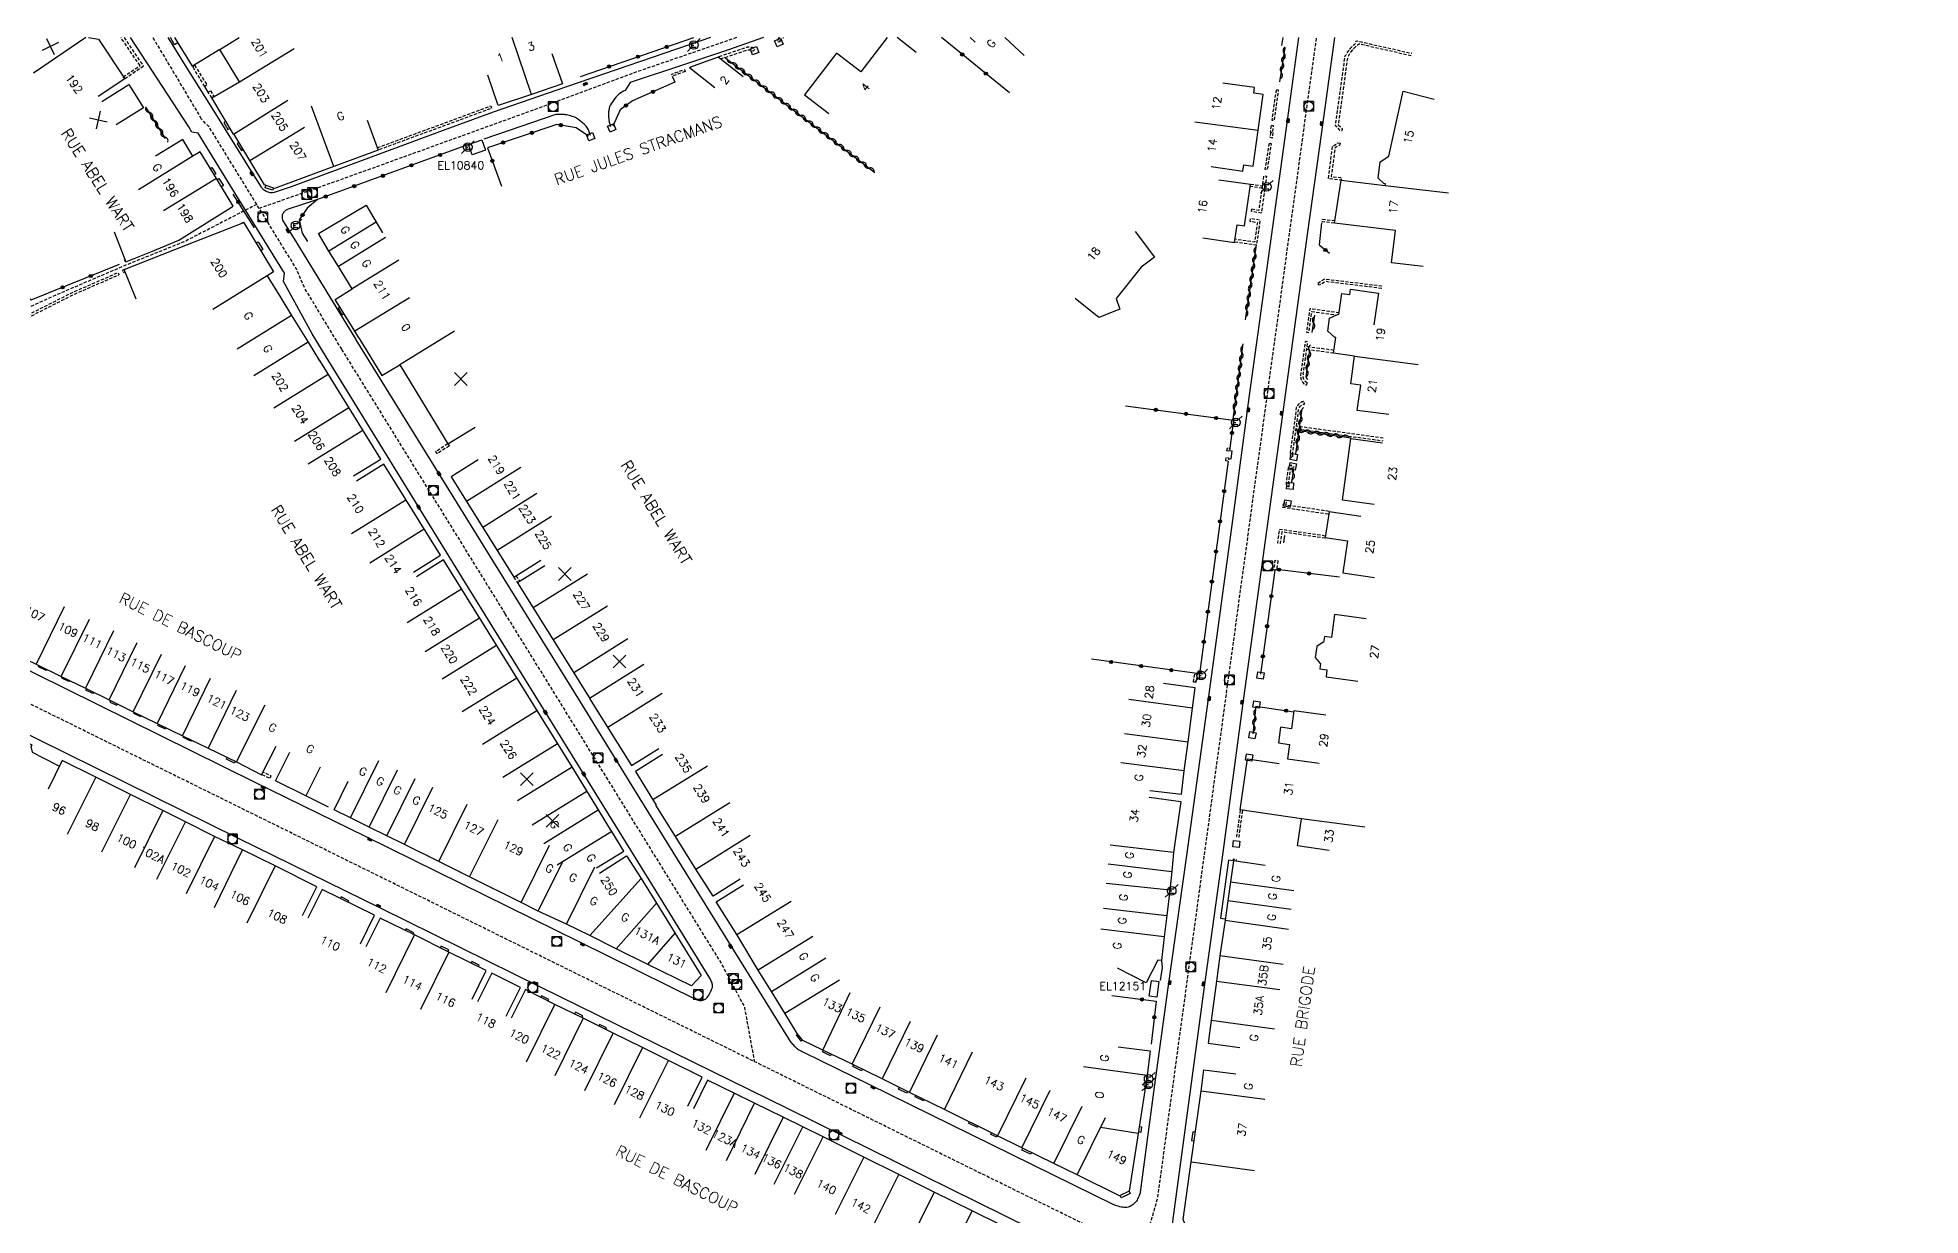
# Model space of a CAD drawing. Header units: millimetres. Extents: x 139999 to 141000, y 129000 to 130000.
# Drawn here: x 140429.5 to 140723.6, y 129816 to 130000 of the extents above; entities that cross this region are included whole.
import ezdxf
from ezdxf.enums import TextEntityAlignment as Align

# ---------------------------------------------------------------- set-up
doc = ezdxf.new("R2010")
doc.units = ezdxf.units.MM
doc.linetypes.add('DASHED', pattern=[0.75, 0.5, -0.25])
doc.layers.get('0').update_dxf_attribs({"linetype": 'CONTINUOUS'})
for name, color, linetype in [('W0001', 6, 'DASHED'), ('W0008', 7, 'CONTINUOUS'), ('W0100', 7, 'CONTINUOUS'), ('W0105', 7, 'CONTINUOUS'), ('W0112', 1, 'DASHED'), ('W0310', 3, 'CONTINUOUS'), ('W0322', 7, 'CONTINUOUS'), ('W0400', 7, 'CONTINUOUS'), ('W0420', 7, 'CONTINUOUS'), ('W0471', 7, 'CONTINUOUS'), ('w0984', 7, 'CONTINUOUS'), ('W0989', 7, 'CONTINUOUS'), ('W0991', 7, 'CONTINUOUS'), ('W1102', 7, 'CONTINUOUS')]:
    doc.layers.add(name, color=color, linetype=linetype)
doc.styles.get("Standard").update_dxf_attribs({"font": 'romans.shx', "width": 0.85})

# ---------------------------------------------------------------- blocks, each defined once
blk = doc.blocks.new('T420')
for p, q in [((0.75, 0.75), (-0.75, 0.75)), ((-0.75, 0.75), (-0.75, -0.75)), ((0.75, 0.75), (0.75, -0.75)), ((0.75, -0.75), (-0.75, -0.75))]:
    blk.add_line(p, q)
blk.add_ellipse((0, 0), major_axis=(-0.53, 0.53), ratio=1, start_param=3.926991, end_param=10.210176)
blk = doc.blocks.new('T400')
at = {"color": 0, "linetype": 'ByBlock', "lineweight": -2}
for p, q in [((-0.15, -0.25), (-0.15, 0.3)), ((-0.15, 0.3), (0.15, 0.3)), ((-0.15, 0.15), (0.15, 0.15)), ((-0.15, 0), (0.15, 0)), ((0.15, 0.3), (0.15, -0.25)), ((-0.15, -0.15), (0.15, -0.15)), ((-0.15, -0.25), (-0.15, -0.3)), ((-0.15, -0.3), (0.15, -0.3)), ((0.15, -0.3), (0.15, -0.25))]:
    blk.add_line(p, q, dxfattribs=at)
blk = doc.blocks.new('t991o')
at = {"color": 0, "linetype": 'Continuous'}
for p, q in [((-1, 1), (1, -1)), ((-1, -1), (1, 1))]:
    blk.add_line(p, q, dxfattribs=at)
blk = doc.blocks.new('t322o')
at = {"color": 0, "linetype": 'Continuous'}
for radius in [0.25, 0.15]:
    blk.add_circle((0, 0), radius, dxfattribs=at)
blk = doc.blocks.new('T471')
for p, q in [((-0.333334, 0.333334), (-0.333334, -0.333334)), ((-0.333334, 0.333334), (0.333334, 0.333334)), ((-0.333334, 0), (0, 0)), ((0.500001, 0.500001), (1.000002, 1.000002)), ((-0.500001, -0.500001), (-1.000002, -1.000002)), ((-0.333334, -0.333334), (0.333334, -0.333334))]:
    blk.add_line(p, q)
blk.add_ellipse((0, 0), major_axis=(0.471405, 0.471405), ratio=1, start_param=5.4977871438, end_param=11.780972451)
blk = doc.blocks.new('t112o')
at = {"color": 0, "linetype": 'Continuous'}
for p, q in [((-0.5, 0.5), (0.5, 0.5)), ((-0.5, -0.5), (-0.5, 0.5)), ((0.5, 0.5), (0.5, -0.5)), ((0.5, -0.5), (-0.5, -0.5))]:
    blk.add_line(p, q, dxfattribs=at)
blk = doc.blocks.new('t310o')
at = {"color": 0, "linetype": 'Continuous'}
for centre, start, end in [((-0.5, 0.38), 216.8699, 323.1304), ((0.5, -0.37), 36.8699, 143.1303)]:
    blk.add_arc(centre, 0.625, start, end, dxfattribs=at)

msp = doc.modelspace()

# ---------------------------------------------------------------- linework, layer by layer
at = {"layer": 'W0001', "flags": 128}
for points in [[(141000, 129613.99), (140944.96, 129641.39), (140902.01, 129662.59), (140814.54, 129705.58), (140700.97, 129761.57), (140576.83, 129822.55), (140445.18, 129887.56), (140305.31, 129956.66), (140217.42, 130000)], [(140538.66, 130000), (140523.39, 129994.76), (140506.93, 129988.68), (140477.05, 129977.88), (140464.11, 129973.32)], [(140602.04, 129810.17), (140604.45, 129818.68), (140610.2, 129860.95), (140619.48, 129928.91), (140629.26, 130000)], [(140476.99, 129951.32), (140471.26, 129960.76), (140469.83, 129964.01), (140456.27, 129986.06), (140455.08, 129987.28)], [(140463.72, 129973.95), (140452.44, 129968.13), (140443.37, 129964.5), (140432.46, 129959.82), (140427.15, 129957.44), (140421.74, 129952.76), (140416.58, 129947.95), (140415.72, 129946.24), (140413.39, 129936.84), (140409.18, 129920.52), (140405.6, 129907.11)], [(140521.01, 129880.05), (140536.31, 129855.28), (140539.88, 129848.57), (140541.44, 129840.03)]]:
    msp.add_lwpolyline(points, dxfattribs=at)
at = {"layer": 'W0001'}
for points in [[(140447.49, 130000), (140455.08, 129987.28)], [(140476.96, 129951.3), (140496.7, 129919.37), (140502.49, 129910), (140521.01, 129880.05)]]:
    msp.add_lwpolyline(points, dxfattribs=at)
at = {"layer": 'W0008'}
for points in [[(140453.09, 129986.07), (140443.97, 130000)], [(140457.06, 129988.5), (140452.6, 129995.66), (140449.89, 130000)], [(140518.62, 129878.79), (140509.9, 129892.84), (140496.12, 129915.12), (140474.54, 129950.12)], [(140479.18, 129952.81), (140500.72, 129918.04), (140514.11, 129896.38), (140523.57, 129881.06)]]:
    msp.add_lwpolyline(points, dxfattribs=at)
at = {"layer": 'W0008', "flags": 128}
for points in [[(140534.61, 130000), (140533.09, 129999.48), (140512.11, 129992.3), (140500.67, 129988.37), (140492.24, 129985.27), (140469.09, 129976.68), (140466.42, 129975.78, -0.108488), (140465.95, 129975.73, -0.078861), (140465.33, 129975.89, -0.06521), (140464.77, 129976.24, -0.08419), (140464.44, 129976.62), (140462.86, 129979.18), (140457.06, 129988.5)], [(140542.86, 130000), (140537.24, 129998.05), (140530.37, 129995.74), (140522.02, 129992.98), (140521.26, 129991.75, 0.050386), (140520.29, 129991.16, 0.067708), (140519.69, 129990.56, 0.028437), (140518.98, 129989.51, 0.069581), (140518.78, 129989.03, 0.052186), (140518.68, 129988.41, 0.029431), (140518.69, 129987.31, 0.04469), (140518.77, 129986.82, 0.030659), (140518.99, 129986.12)], [(140626.42, 130000), (140624.87, 129988.58), (140622.18, 129968.92), (140618.71, 129943.7), (140616.23, 129925.37), (140612.54, 129898.2), (140608.96, 129872.24), (140606.05, 129851.52), (140603.92, 129836.01), (140601.72, 129819.61, -0.060792), (140601.65, 129819.32, -0.02135), (140601.31, 129818.56, -0.071631), (140600.87, 129817.93, -0.076089), (140600.31, 129817.48, -0.087443), (140599.65, 129817.24, -0.090053), (140598.97, 129817.25, -0.026536), (140598.06, 129817.47, -0.040594), (140597.49, 129817.7), (140559.48, 129836.39), (140549.27, 129841.37, -0.010419), (140548.78, 129841.63, -0.011544), (140548.34, 129841.87, -0.049651), (140548.01, 129842.12, -0.033085), (140547.59, 129842.56, -0.01326), (140547.16, 129843.1, -0.022688), (140546.93, 129843.44), (140537.32, 129858.96), (140523.6, 129881.05)], [(140632.06, 130000), (140629.98, 129984.89), (140627.86, 129969.6), (140623.67, 129939.25), (140617.72, 129895.65), (140614.6, 129872.71), (140611.84, 129852.83), (140606.75, 129815.03, 0.063345), (140606.75, 129814.68, 0.03284), (140606.88, 129814.02, 0.053757), (140607.07, 129813.5, 0.059982), (140607.34, 129813.09, 0.042734), (140607.79, 129812.65, 0.059677), (140608.17, 129812.4), (140613.57, 129809.75), (140645.91, 129793.79), (140684.96, 129774.57), (140692.92, 129770.66), (140728.71, 129753.08)], [(140515.86, 129984.73, 0.05545), (140515.38, 129985.84, 0.080169), (140514.86, 129986.49, 0.025133), (140513.83, 129987.32, 0.065616), (140513.38, 129987.56, 0.025141), (140512.97, 129987.7, 0.0121), (140512.1, 129987.92, 0.042648), (140511.42, 129988.01), (140510.45, 129988), (140499.17, 129984.15)], [(140473.22, 129974.72), (140470.84, 129973.92), (140468.63, 129973.21, 0.095697), (140468.2, 129972.97, 0.083941), (140467.83, 129972.55, 0.148884), (140467.67, 129971.92, 0.128908), (140467.89, 129971.2), (140469.55, 129968.55), (140479.19, 129952.82)], [(140424.07, 129903.14), (140463.41, 129883.68), (140480.66, 129875.24), (140514.13, 129858.74), (140532.37, 129849.73, 0.112527), (140533.05, 129849.57, 0.121446), (140533.68, 129849.72, 0.104826), (140534.06, 129850.02, 0.054793), (140534.56, 129850.8, 0.036407), (140534.89, 129851.61, 0.11148), (140534.92, 129851.9, 0.059649), (140534.79, 129852.43, 0.046025), (140534.48, 129853.06), (140527.22, 129864.87), (140518.62, 129878.77)], [(140416.31, 129896.91), (140460.82, 129874.95), (140483.1, 129863.98), (140508, 129851.71), (140546.66, 129832.68), (140555.3, 129828.42), (140584.61, 129813.95), (140600.92, 129805.98, -0.053247), (140601.23, 129805.79, -0.033549), (140601.65, 129805.4, -0.063085), (140601.98, 129804.97, -0.043145), (140602.3, 129804.26, -0.02726), (140602.54, 129803.46, -0.067894), (140602.58, 129803.12), (140601.27, 129766)]]:
    msp.add_lwpolyline(points, format="xyb", dxfattribs=at)
for points in [[(140474.55, 129950.12), (140472.35, 129953.71), (140467.88, 129961.88), (140468.03, 129963.22), (140460.02, 129976.17), (140454.57, 129985.1), (140453.55, 129985.24), (140453.09, 129986.07)], [(140458.91, 129986.92), (140458.59, 129986.73), (140459.21, 129985.67), (140459.55, 129985.87)], [(140460.94, 129983.6), (140460.63, 129983.41), (140461.35, 129982.39), (140461.59, 129982.53)], [(140456.46, 129979.55), (140456.71, 129979.71), (140457.34, 129978.74), (140457.06, 129978.57)], [(140457.51, 129977.83), (140457.8, 129978.01), (140458.5, 129976.91), (140458.19, 129976.71)], [(140466.34, 129976.49), (140466.22, 129976.15), (140465.01, 129976.55), (140465.14, 129976.92)], [(140463.6, 129967.92), (140463.91, 129968.1), (140464.66, 129966.89), (140464.35, 129966.7)], [(140476.74, 129957.87), (140476.44, 129957.69), (140477.03, 129956.71), (140477.33, 129956.9)], [(140615.51, 129934.24), (140615.93, 129934.19), (140616.08, 129935.38), (140615.67, 129935.45)], [(140430.91, 129901.29), (140430.82, 129901.1), (140429.6, 129901.69), (140429.7, 129901.88)], [(140434.44, 129899.56), (140434.36, 129899.38), (140433.29, 129899.9), (140433.38, 129900.08)], [(140438.22, 129897.71), (140438.12, 129897.51), (140437.04, 129898.04), (140437.14, 129898.24)], [(140440.88, 129896.42), (140440.77, 129896.2), (140441.85, 129895.69), (140441.95, 129895.89)], [(140445.69, 129894.07), (140445.6, 129893.9), (140444.53, 129894.4), (140444.62, 129894.59)], [(140449.54, 129892.18), (140449.44, 129891.97), (140448.25, 129892.54), (140448.35, 129892.75)], [(140453.5, 129890.26), (140453.41, 129890.07), (140452.26, 129890.65), (140452.34, 129890.82)], [(140460.36, 129886.92), (140460.23, 129886.66), (140458.97, 129887.28), (140459.1, 129887.54)], [(140616.27, 129871.36), (140615.52, 129871.48), (140614.26, 129862.45), (140615, 129862.34)], [(140478.02, 129864.91), (140478.12, 129865.11), (140476.92, 129865.74), (140476.81, 129865.51)], [(140488.15, 129859.9), (140488.27, 129860.14), (140487.04, 129860.78), (140486.91, 129860.51)], [(140493.58, 129857.21), (140493.72, 129857.49), (140492.53, 129858.07), (140492.39, 129857.8)], [(140498.35, 129854.85), (140498.46, 129855.08), (140497.33, 129855.64), (140497.22, 129855.41)], [(140509.21, 129849.5), (140509.32, 129849.73), (140508.19, 129850.28), (140508.08, 129850.06)], [(140514.52, 129846.87), (140514.66, 129847.15), (140513.52, 129847.72), (140513.37, 129847.43)], [(140518.23, 129845.04), (140518.35, 129845.28), (140517.25, 129845.83), (140517.13, 129845.59)], [(140548.95, 129843.35), (140548.78, 129843.23), (140548.02, 129844.19), (140548.17, 129844.32)], [(140553.46, 129841.17), (140553.34, 129840.92), (140552.07, 129841.52), (140552.19, 129841.77)], [(140558.31, 129838.82), (140558.18, 129838.56), (140556.85, 129839.24), (140556.97, 129839.48)], [(140565.39, 129835.35), (140565.26, 129835.08), (140563.97, 129835.72), (140564.1, 129835.99)], [(140567.95, 129834.1), (140567.85, 129833.9), (140566.54, 129834.52), (140566.65, 129834.74)], [(140576.4, 129829.94), (140576.28, 129829.7), (140574.9, 129830.39), (140575.01, 129830.63)], [(140601.56, 129829.9), (140601.94, 129829.84), (140601.8, 129828.96), (140601.43, 129829.02)], [(140579.42, 129828.44), (140579.3, 129828.19), (140578.38, 129828.65), (140578.5, 129828.9)], [(140584.76, 129825.81), (140584.62, 129825.53), (140583.23, 129826.2), (140583.37, 129826.5)], [(140610.33, 129829.01), (140609.95, 129829.06), (140609.75, 129827.71), (140610.13, 129827.66)], [(140600, 129819.8), (140600.14, 129819.41), (140598.74, 129818.75), (140598.58, 129819.07)]]:
    msp.add_lwpolyline(points, dxfattribs=at)
at = {"layer": 'W0100'}
msp.add_line((140457.94, 129998.14), (140453.66, 129995.52), dxfattribs=at)
for points in [[(140437.44, 130000), (140438.99, 129999.74), (140443.09, 129993.55), (140438.92, 129990.79)], [(140453.66, 129995.52), (140450.91, 130000)], [(140460.09, 129984.93), (140456.69, 129990.58), (140461.03, 129993.1), (140457.94, 129998.14)], [(140439.51, 129990.02), (140443.74, 129992.68), (140446.02, 129989.05), (140441.78, 129986.39)], [(140479.67, 129953.1), (140483.27, 129947.22), (140486.05, 129948.9), (140493.57, 129936.53), (140497.85, 129939.12)], [(140478.83, 129931.53), (140483.08, 129934.16), (140473.55, 129949.54)], [(140488.19, 129916.48), (140492.43, 129919.13), (140483.55, 129933.38), (140479.3, 129930.73)], [(140498.31, 129934.04), (140494.07, 129931.4), (140503.87, 129915.7), (140508.11, 129918.34)], [(140518.95, 129876.29), (140512.96, 129886.06), (140492.91, 129918.41), (140488.66, 129915.77)], [(140508.69, 129917.46), (140504.45, 129914.82), (140515.73, 129896.76), (140515.7, 129896.74), (140522.27, 129886.26), (140526.51, 129888.92)], [(140527.12, 129887.98), (140522.87, 129885.36), (140526.11, 129880.09)]]:
    msp.add_lwpolyline(points, dxfattribs=at)
at = {"layer": 'W0100', "flags": 128}
for points in [[(140562.2, 130000), (140560.3, 129997.56), (140558.09, 129994.68), (140554.3, 129997.59), (140549.28, 129991.05), (140553.07, 129988.14)], [(140566.74, 129997.69), (140563.77, 130000)], [(140575.16, 130000), (140575.94, 129999.29)], [(140509.83, 129997.52), (140511.45, 129992.78), (140506.63, 129991.14), (140501.43, 129989.39), (140499.83, 129994.13)], [(140539.71, 129993.86), (140535.79, 129996.96), (140535.79, 129996.96), (140531.33, 129995.34), (140535.25, 129992.23)], [(140612.82, 129979.87), (140617.77, 129979.15), (140617.91, 129980.13), (140619.34, 129979.92), (140619.34, 129979.92), (140620.15, 129985.54), (140620.92, 129991.13), (140620.92, 129991.13), (140619.45, 129991.33), (140619.57, 129992.22), (140614.62, 129992.9)], [(140645.93, 129964.22), (140640.97, 129964.82), (140641.57, 129969.89), (140632.05, 129971.02), (140632.05, 129971.02), (140633.11, 129977.74), (140639.96, 129976.92), (140640.01, 129977.17), (140639.79, 129977.22), (140638.91, 129978.05), (140639.19, 129980.58), (140640.53, 129981.5), (140642.81, 129991.63), (140642.81, 129991.63), (140647.66, 129990.4)], [(140480.96, 129987.13), (140482.68, 129982.44), (140475.76, 129979.89), (140466.5, 129976.43), (140464.95, 129976.99), (140462.65, 129980.8), (140460.11, 129984.96)], [(140441.44, 129969.64), (140443.29, 129964.99), (140447.43, 129966.64), (140451.54, 129968.35), (140460.05, 129973.65), (140457.41, 129977.99), (140454.85, 129982.18), (140454.85, 129982.18), (140453.74, 129981.5), (140452.15, 129984.1), (140447.88, 129981.49)], [(140611.51, 129968.71), (140616.46, 129968), (140616.85, 129970.75), (140618.02, 129970.58), (140618.02, 129970.58), (140618.93, 129977.03), (140613.98, 129977.73)], [(140479.66, 129953.09), (140479.03, 129954.12), (140475.98, 129959.11), (140478.63, 129960.76), (140476.46, 129964.23), (140474.99, 129966.64), (140473.35, 129969.42), (140480.83, 129973.84), (140483.37, 129969.53)], [(140444.86, 129959.12), (140443.02, 129963.77), (140452.91, 129967.69), (140461.42, 129971.01), (140461.41, 129971.04), (140461.62, 129971.16), (140466.35, 129963.4), (140465.34, 129962.77), (140467.47, 129959.33), (140469.16, 129956.61), (140471.75, 129952.42), (140473.53, 129949.53)], [(140600.94, 129969.69), (140603.93, 129965.68), (140601.85, 129964.14), (140597.94, 129959.22), (140598.56, 129957.56), (140595.27, 129956.27), (140591.55, 129959.23)], [(140640.58, 129941.1), (140635.63, 129941.76), (140636.16, 129945.7), (140634.62, 129945.91), (140635.21, 129950.26), (140631.93, 129950.7), (140632.26, 129953.14), (140632.26, 129953.14), (140632.13, 129953.15), (140631, 129954.15), (140631.29, 129956.15), (140631.29, 129956.15), (140632.66, 129956.78), (140632.76, 129956.76), (140632.76, 129956.76), (140633.22, 129960.04), (140633.22, 129960.04), (140634.44, 129959.89), (140634.55, 129960.72), (140638.93, 129960.09), (140638.23, 129955.14)], [(140638.27, 129927.08), (140633.32, 129927.75), (140634.63, 129937.36), (140639.59, 129936.68)], [(140636.16, 129925.17), (140631.22, 129925.9), (140630.63, 129921.9), (140630.63, 129921.9), (140634.1, 129921.39), (140633.37, 129916.39), (140638.32, 129915.67)], [(140407.73, 129912.6), (140411.95, 129910.56), (140415.83, 129908.66), (140419.72, 129906.77), (140423.66, 129904.82), (140429.26, 129902.09), (140433.18, 129900.18), (140436.95, 129898.34), (140440.67, 129896.52), (140444.41, 129894.69), (140448.16, 129892.85), (140452.13, 129890.92), (140456.13, 129889), (140460.55, 129886.83), (140464.48, 129884.84), (140466.74, 129889.3)], [(140637.03, 129909.21), (140632.07, 129909.88), (140631.58, 129906.27), (140630.48, 129906.42), (140630.34, 129905.52), (140630.28, 129905.54), (140629.3, 129904.86), (140629.06, 129903.14), (140629.06, 129903.14), (140629.81, 129902.22), (140629.88, 129902.22), (140629.77, 129901.4), (140629.77, 129901.4), (140630.89, 129901.24), (140630.74, 129900.12), (140635.69, 129899.44)], [(140603.21, 129882.36), (140608.18, 129881.79), (140608.59, 129885.46), (140609.19, 129889.97), (140609.88, 129895.25), (140610.3, 129898.4), (140605.35, 129899.07)], [(140630.69, 129894.15), (140625.74, 129894.81), (140625.37, 129892.03), (140623.65, 129892.26), (140623.65, 129892.26), (140623.33, 129889.8), (140623.33, 129889.8), (140625.04, 129889.57), (140624.74, 129887.31), (140629.69, 129886.65)], [(140419.92, 129887.13), (140422.15, 129891.6), (140423.8, 129890.78), (140423.8, 129890.78), (140424.57, 129891.2), (140424.69, 129891.44), (140426.64, 129890.48), (140428.58, 129889.51), (140428.44, 129889.24), (140428.62, 129888.38), (140430.24, 129887.55), (140432.9, 129886.18), (140433.35, 129887.09)], [(140473.61, 129886.01), (140471.38, 129881.53), (140466.63, 129883.89), (140468.86, 129888.37)], [(140470.87, 129862.86), (140473.11, 129867.33), (140466.58, 129870.59), (140461.5, 129873.09), (140457.11, 129875.19), (140452.59, 129877.47), (140449.05, 129879.24), (140443.98, 129881.74), (140438.6, 129884.45), (140433.34, 129887.07), (140431.11, 129882.59)], [(140631.23, 129873), (140626.29, 129873.71), (140626.9, 129877.96), (140617.33, 129879.33), (140617.33, 129879.33), (140618.48, 129887.3), (140623.43, 129886.59)], [(140517.27, 129869.47), (140521.47, 129872.19), (140523.76, 129868.65), (140526.16, 129864.75), (140533.16, 129853.49), (140531.63, 129851.84), (140524.78, 129855.21), (140519.88, 129857.63), (140515.72, 129859.73), (140512.11, 129861.47), (140507.67, 129863.51), (140505, 129864.85), (140496.97, 129868.87), (140492.14, 129871.26), (140486.78, 129873.92), (140484.03, 129875.28), (140481.28, 129876.66), (140478.36, 129878.09), (140475.82, 129879.34), (140478.01, 129883.83)], [(140539.21, 129868.52), (140534.99, 129865.85), (140532.3, 129870.09), (140529.14, 129875.18), (140526.07, 129880.1)], [(140603.1, 129881.32), (140608.05, 129880.63), (140606.94, 129872.67), (140606.65, 129869.71), (140606.65, 129869.71), (140606.34, 129866.79), (140605.89, 129862.82), (140605.47, 129859.5), (140605.02, 129855.79), (140604.45, 129855.87), (140602.63, 129852.31), (140598.18, 129854.59)], [(140516.78, 129870.28), (140521.05, 129872.89), (140519.17, 129875.96), (140518.94, 129876.31)], [(140621.22, 129870.66), (140616.27, 129871.36), (140615.81, 129868.1), (140615.41, 129865.16), (140614.97, 129862.13), (140614.15, 129856.55), (140613.62, 129852.61), (140612.79, 129846.43), (140612.32, 129842.89), (140617.27, 129842.23)], [(140598.3, 129842.31), (140603.26, 129841.68), (140602.78, 129837.84), (140601.39, 129828.8), (140600, 129819.8), (140598.5, 129819.03), (140591.88, 129822.31), (140588.21, 129824.11), (140583.21, 129826.57), (140579.42, 129828.44), (140571.13, 129832.55), (140565.68, 129835.21), (140561.4, 129837.31), (140556.72, 129839.6), (140552.13, 129841.8), (140549, 129843.29), (140548.12, 129844.39), (140546.22, 129847.59), (140544.11, 129850.98), (140542.06, 129854.32), (140538.69, 129859.85), (140535.5, 129864.97), (140539.74, 129867.61)], [(140479.9, 129858.41), (140482.11, 129862.89), (140473.93, 129866.92), (140471.72, 129862.44)], [(140497.35, 129849.76), (140499.57, 129854.25), (140493.74, 129857.13), (140488.37, 129859.8), (140482.99, 129862.45), (140480.78, 129857.96)], [(140502.7, 129847.13), (140504.93, 129851.6), (140500.43, 129853.85), (140498.2, 129849.37)], [(140531.07, 129833.08), (140533.3, 129837.56), (140528.02, 129840.2), (140523.98, 129842.2), (140519.38, 129844.48), (140514.7, 129846.78), (140510.3, 129848.95), (140505.68, 129851.26), (140503.44, 129846.79)], [(140657.11, 129801.47), (140661.59, 129799.25), (140657.13, 129790.29), (140653.34, 129792.14), (140653.32, 129792.09), (140648.07, 129794.68), (140645.74, 129795.83), (140642.58, 129797.38), (140639.25, 129799.01), (140633.88, 129801.65), (140628.48, 129804.31), (140609.02, 129813.88), (140608.45, 129815.34), (140609.66, 129824.38), (140611.25, 129835.41), (140611.67, 129838.73), (140616.63, 129838.11)], [(140595.76, 129788.55), (140600.75, 129788.37), (140601.25, 129802.27), (140601.31, 129802.36), (140600.72, 129804.27), (140596.47, 129806.35), (140592.32, 129808.42), (140587.95, 129810.58), (140579.99, 129814.45), (140575.48, 129816.71), (140569.51, 129819.62), (140564.02, 129822.36), (140558.52, 129825.11), (140552.2, 129828.24), (140549.01, 129829.83), (140545.93, 129831.36), (140541.47, 129833.53), (140538.31, 129835.08), (140534.14, 129837.14), (140531.92, 129832.66)]]:
    msp.add_lwpolyline(points, dxfattribs=at)
for points in [[(140498.86, 129984.04), (140499.45, 129982.44), (140497.39, 129981.68), (140496.8, 129983.28), (140498.86, 129984.04)], [(140603.12, 129850.25), (140603.46, 129852.67), (140604.65, 129852.51), (140604.31, 129850.08)]]:
    msp.add_lwpolyline(points, close=True, dxfattribs=at)
at = {"layer": 'W0105'}
for p, q in [((140450.89, 129998.88), (140450.24, 130000)), ((140451.4, 129999.19), (140450.89, 129998.88)), ((140456.14, 129991.47), (140455.59, 129992.38))]:
    msp.add_line(p, q, dxfattribs=at)
at = {"layer": 'W0112'}
for p, q in [((140442.98, 130000), (140446.03, 129995.52)), ((140446.03, 129995.52), (140443.09, 129993.55)), ((140453.67, 129995.51), (140454.01, 129995.72)), ((140455.59, 129992.38), (140453.67, 129995.51)), ((140456.14, 129991.47), (140456.48, 129991.68)), ((140456.69, 129990.58), (140456.14, 129991.47)), ((140493.8, 129936.2), (140491.89, 129934.99)), ((140493.57, 129936.53), (140493.8, 129936.2)), ((140504.2, 129915.91), (140504.79, 129915.03))]:
    msp.add_line(p, q, dxfattribs=at)
for points in [[(140445.48, 129995.63), (140442.5, 130000)], [(140443.09, 129993.55), (140442.86, 129993.88), (140445.48, 129995.63)], [(140454.01, 129995.72), (140455.93, 129992.59), (140455.59, 129992.38)], [(140456.48, 129991.68), (140457.03, 129990.79), (140456.69, 129990.58)], [(140493.57, 129936.53), (140491.66, 129935.32), (140491.89, 129934.99)], [(140503.87, 129915.7), (140504.45, 129914.82)]]:
    msp.add_lwpolyline(points, dxfattribs=at)
at = {"layer": 'W0112', "flags": 128}
for points in [[(140545.31, 130000, 0.017021), (140545.2, 129999.88, 0.102551), (140545.11, 129999.71, 0.061192), (140545.06, 129999.38), (140545.46, 129999.37)], [(140545.46, 129999.37, -0.061192), (140545.49, 129999.59, -0.102551), (140545.51, 129999.62, -0.051206), (140545.8, 129999.91, -0.087783), (140545.93, 129999.98), (140545.99, 130000)], [(140536.17, 129996.67), (140540.33, 129998.08, -0.078584), (140540.47, 129998.11, -0.038637), (140540.96, 129998.08, -0.092655), (140541.03, 129998.05, -0.054852), (140541.26, 129997.89), (140541.53, 129998.19, 0.054852), (140541.23, 129998.4, 0.092655), (140541.01, 129998.47, 0.038637), (140540.47, 129998.51, 0.078584), (140540.2, 129998.46), (140535.79, 129996.96)], [(140644.06, 129997.16), (140635.9, 129999, 0.041957), (140635.22, 129998.44, 0.025902), (140634.84, 129998.04, 0.028677), (140634.48, 129997.55), (140634.09, 129996.88), (140632.65, 129986.4), (140633.28, 129985.72), (140633.22, 129985.45), (140632.83, 129985.53), (140632.84, 129985.6), (140632.31, 129986.18), (140632.22, 129986.18), (140633.73, 129997.21), (140633.8, 129997.19), (140634.14, 129997.76, -0.02922), (140634.54, 129998.3, -0.025902), (140634.94, 129998.73, -0.025902), (140635.38, 129999.11), (140635.44, 129999.52), (140644.15, 129997.55)], [(140631.23, 129925.98), (140624.47, 129926.97), (140624.56, 129927.35, 0.052304), (140624.43, 129927.35, 0.069251), (140624.34, 129927.32, 0.049251), (140624.16, 129927.23, 0.109578), (140624.1, 129927.17, 0.042136), (140624.04, 129927.04, 0.051786), (140624.01, 129926.93), (140623.96, 129926.64), (140631.17, 129925.58)]]:
    msp.add_lwpolyline(points, format="xyb", dxfattribs=at)
for points in [[(140530.62, 129994.71), (140528.63, 129993.99), (140528.63, 129993.99), (140528.53, 129994.31), (140530.51, 129995.02)], [(140622.95, 129991.86), (140622.27, 129987.13), (140622.67, 129987.07), (140623.34, 129991.8)], [(140622.1, 129985.22), (140621.99, 129984.43), (140622.38, 129984.37), (140622.5, 129985.16)], [(140622.16, 129986.26), (140622.02, 129985.27), (140622.41, 129985.21), (140622.55, 129986.21)], [(140621.84, 129983.49), (140621.21, 129979.47), (140621.6, 129979.41), (140622.23, 129983.43)], [(140632.94, 129983.51), (140632.91, 129983.23), (140632.15, 129982.78), (140631.56, 129978.31), (140633.16, 129978.14), (140633.11, 129977.74), (140631.11, 129977.96), (140631.78, 129983.09), (140631.86, 129983.07), (140632.54, 129983.47), (140632.55, 129983.56)], [(140619.15, 129973.23), (140620.29, 129973.05), (140620.82, 129976.66), (140621.04, 129978.42), (140621.44, 129978.37), (140621.21, 129976.6), (140620.63, 129972.6), (140619.09, 129972.83)], [(140413.57, 129933.4), (140413.19, 129933.5), (140416.61, 129947.04), (140422.44, 129952.48), (140422.5, 129952.45), (140425.22, 129954.81), (140427.73, 129956.45), (140427.97, 129956.68), (140434.93, 129960.2), (140441.56, 129963.08), (140441.54, 129963.12), (140442.02, 129963.31), (140442.19, 129962.92), (140442.19, 129962.92), (140442.19, 129962.92), (140435.1, 129959.84), (140428.2, 129956.35), (140427.98, 129956.14), (140425.46, 129954.49), (140422.56, 129951.98), (140422.52, 129952), (140416.97, 129946.83)], [(140629.47, 129961.65), (140630.55, 129962.3), (140639.41, 129961.22), (140639.36, 129960.83), (140630.64, 129961.89), (140629.68, 129961.31)], [(140615.26, 129935.42), (140615.34, 129935.92), (140615.73, 129935.85), (140615.66, 129935.35)], [(140615.07, 129933.89), (140615.13, 129934.41), (140615.53, 129934.37), (140615.47, 129933.84)], [(140623.22, 129918.28), (140623, 129916.8), (140622.6, 129916.86), (140622.82, 129918.34)], [(140610.04, 129899.31), (140610.26, 129900.68), (140610.66, 129900.61), (140610.43, 129899.25)]]:
    msp.add_lwpolyline(points, close=True, dxfattribs=at)
for points in [[(140482.55, 129982.81), (140500.27, 129989.33), (140500.41, 129988.96), (140482.68, 129982.44)], [(140620.79, 129976.46), (140618.89, 129976.73)], [(140618.95, 129977.13), (140620.84, 129976.86)], [(140616.47, 129968.1), (140619.92, 129967.61), (140620.48, 129971.47), (140618.91, 129971.71), (140618.85, 129971.32), (140620.02, 129971.13), (140619.58, 129968.06), (140616.53, 129968.5)], [(140632.05, 129971.02), (140630.17, 129971.23), (140630.21, 129971.63), (140632.09, 129971.42)], [(140443.29, 129964.99), (140443.22, 129964.96), (140443.06, 129965.33), (140443.13, 129965.36)], [(140443.02, 129963.77), (140442.73, 129963.65), (140442.88, 129963.28), (140443.17, 129963.4)], [(140632.8, 129957), (140628.2, 129957.65), (140627.68, 129953.98), (140628.08, 129953.93), (140628.54, 129957.2), (140632.39, 129956.66)], [(140627.72, 129951.31), (140631.93, 129950.75)], [(140631.99, 129951.14), (140627.77, 129951.71)], [(140626.07, 129938.88), (140639.63, 129937.02)], [(140639.69, 129937.42), (140626.13, 129939.28)], [(140630.61, 129921.78), (140623.84, 129922.78), (140623.59, 129920.97), (140623.2, 129921.02), (140623.49, 129923.23), (140630.67, 129922.18)], [(140464.52, 129884.9), (140465.8, 129884.27), (140465.97, 129884.63), (140464.69, 129885.26)], [(140617.33, 129879.33), (140616.77, 129875.17), (140617.16, 129875.11), (140617.73, 129879.28)], [(140616.27, 129871.36), (140616.31, 129871.68), (140616.7, 129871.63), (140616.67, 129871.31)]]:
    msp.add_lwpolyline(points, dxfattribs=at)
for points in [[(140627.84, 129946.08, -0.049377), (140627.62, 129946.19, -0.072926), (140627.55, 129946.25, -0.02632), (140627.41, 129946.41, -0.024195), (140627.28, 129946.61, -0.068731), (140627.23, 129946.73, -0.123705), (140627.21, 129947.4), (140627.19, 129947.4), (140627.74, 129951.51), (140627.88, 129952.45), (140627.48, 129952.51), (140627.35, 129951.57), (140626.73, 129946.96), (140626.78, 129946.97, 0.048323), (140626.84, 129946.63, 0.068731), (140626.93, 129946.41, 0.024195), (140627.09, 129946.18, 0.02632), (140627.25, 129945.98, 0.072926), (140627.42, 129945.84, 0.049377), (140627.71, 129945.71)], [(140625.57, 129934.81, -0.030129), (140625.55, 129934.82, -0.035797), (140625.52, 129934.91, -0.094553), (140625.52, 129934.91), (140626.1, 129939.08), (140626.46, 129941.86), (140626.62, 129942.28, -0.053302), (140626.66, 129942.34, -0.027094), (140626.78, 129942.46, -0.020868), (140626.96, 129942.61, -0.083076), (140627.09, 129942.69, -0.060583), (140627.38, 129942.75), (140627.34, 129943.15, 0.060583), (140626.96, 129943.07, 0.083076), (140626.71, 129942.93, 0.020868), (140626.5, 129942.75, 0.027094), (140626.36, 129942.6, 0.064174), (140626.26, 129942.45), (140626.16, 129942.19), (140626.1, 129942.19), (140625.71, 129939.13), (140625.12, 129934.96, 0.094553), (140625.13, 129934.81, 0.057812), (140625.22, 129934.58, 0.160643), (140625.33, 129934.47, 0.106355), (140625.55, 129934.41)], [(140625.03, 129930.25, -0.069715), (140624.96, 129930.27, -0.040334), (140624.91, 129930.39), (140625.2, 129932.68, -0.029453), (140625.22, 129932.71, -0.036751), (140625.3, 129932.75, -0.043443), (140625.35, 129932.75), (140625.38, 129933.15, 0.048787), (140625.26, 129933.15, 0.066171), (140625.17, 129933.13, 0.04935), (140624.99, 129933.04, 0.095281), (140624.91, 129932.97, 0.051189), (140624.84, 129932.84, 0.07334), (140624.81, 129932.74), (140624.51, 129930.41, 0.115611), (140624.52, 129930.28, 0.055131), (140624.63, 129930.04, 0.125867), (140624.75, 129929.93, 0.089246), (140624.96, 129929.86)]]:
    msp.add_lwpolyline(points, format="xyb", close=True, dxfattribs=at)
at = {"layer": 'W0310'}
msp.add_line((140446.36, 129989.15), (140449.43, 129984.25), dxfattribs=at)
at = {"layer": 'W0310', "flags": 128}
for points in [[(140536.78, 129996.97), (140560.27, 129978.93)], [(140623.53, 129993.1), (140624.34, 129998.42)], [(140618.14, 129955.89), (140619.86, 129967.62)], [(140628.59, 129953.95), (140628.97, 129956.63), (140628.97, 129956.63)], [(140616.22, 129940.41), (140617.78, 129952.14)], [(140625.84, 129938.71), (140634.65, 129937.5)], [(140624.26, 129922.21), (140624.26, 129922.21), (140624.11, 129921.09)], [(140619.8, 129895.53), (140619.31, 129891.23)]]:
    msp.add_lwpolyline(points, dxfattribs=at)
for points in [[(140627.9, 129946.6, -0.022509), (140627.81, 129946.71, -0.040927), (140627.64, 129946.99), (140628.21, 129951.25)], [(140626.07, 129934.93, -0.083741), (140626.03, 129934.97), (140626.6, 129939.02), (140626.95, 129941.73), (140627.07, 129942.04, -0.01822), (140627.12, 129942.09, -0.020202), (140627.26, 129942.22)], [(140625.42, 129930.48, -0.134582), (140625.42, 129930.48), (140625.7, 129932.61)]]:
    msp.add_lwpolyline(points, format="xyb", dxfattribs=at)
at = {"layer": 'W0322', "flags": 128}
for points in [[(140514.27, 129993.95), (140531.98, 130000)], [(140581.28, 129991.38), (140570.7, 130000)], [(140623.85, 129998.79), (140624.03, 130000)], [(140528.63, 129993.99), (140529.03, 129993.04), (140522.4, 129990.12), (140520.47, 129988.74), (140519.34, 129986.18)], [(140515.54, 129984.61), (140513.59, 129985.92), (140510.61, 129986.44), (140499.76, 129982.79), (140501.95, 129976.82)], [(140496.8, 129983.28), (140473.22, 129974.72), (140471.58, 129973.34), (140470.36, 129971.53), (140470.82, 129969.46), (140471.62, 129968.16)], [(140463.36, 129970.31), (140460.05, 129975.55)], [(140630.05, 129971.09), (140629.68, 129967.63), (140631.29, 129966.31)], [(140442.2, 129964.55), (140428.44, 129958.99), (140428.08, 129959.61), (140416.06, 129948.37), (140415.55, 129947.87)], [(140599.44, 129942.49), (140616.31, 129940.21), (140615.73, 129935.85)], [(140615.47, 129933.84), (140610.98, 129900.59), (140594.09, 129902.87)], [(140632.83, 129915.7), (140623.06, 129916.92), (140622.76, 129916.78), (140620.49, 129900.56)], [(140619.8, 129895.53), (140625.72, 129894.68)], [(140474.9, 129879.78), (140471.38, 129881.53)], [(140605.02, 129855.79), (140605.16, 129854.71), (140604.83, 129852.67)], [(140597.29, 129850.32), (140604.22, 129849.45), (140603.42, 129842.76)]]:
    msp.add_lwpolyline(points, dxfattribs=at)
at = {"layer": 'W1102'}
for p, q in [((140437.04, 130000), (140428.85, 129994.43)), ((140457.94, 129998.14), (140460.97, 130000)), ((140461.03, 129993.1), (140469.55, 129998.33)), ((140460.09, 129984.93), (140468.57, 129990.23)), ((140494.58, 129954.13), (140486.05, 129948.9)), ((140466.36, 129942.16), (140474.86, 129947.43)), ((140469.59, 129936.94), (140478.09, 129942.21)), ((140471.77, 129933.42), (140480.27, 129938.69)), ((140504.96, 129932.84), (140496.47, 129927.54)), ((140478.53, 129922.52), (140487.02, 129927.81)), ((140507.49, 129928.78), (140499.01, 129923.48)), ((140509.75, 129925.16), (140501.26, 129919.87)), ((140481.38, 129917.95), (140489.87, 129923.24)), ((140515.38, 129916.2), (140506.9, 129910.9)), ((140487.21, 129908.62), (140495.71, 129913.89)), ((140490.01, 129904.1), (140498.51, 129909.37)), ((140518.51, 129911.19), (140510.03, 129905.89)), ((140521.7, 129906.08), (140513.22, 129900.78)), ((140492.67, 129899.82), (140501.17, 129905.09)), ((140495.82, 129894.72), (140504.32, 129899.99)), ((140524.18, 129902.04), (140515.71, 129896.73)), ((140527.02, 129897.52), (140518.54, 129892.21)), ((140498.98, 129889.62), (140507.48, 129894.89)), ((140502.18, 129884.47), (140510.68, 129889.74)), ((140504.46, 129880.79), (140512.96, 129886.06)), ((140534.1, 129886.18), (140525.59, 129880.94))]:
    msp.add_line(p, q, dxfattribs=at)
at = {"layer": 'W1102', "flags": 128}
for points in [[(140506.63, 129991.14), (140503.63, 130000)], [(140580.57, 130000), (140583.57, 129997.22)], [(140475.76, 129979.89), (140472.28, 129989.27)], [(140462.65, 129980.8), (140471.18, 129986.02)], [(140610.24, 129986.83), (140620.15, 129985.54)], [(140453.74, 129981.5), (140445.24, 129976.23)], [(140457.41, 129977.99), (140449.16, 129972.96)], [(140639.96, 129976.92), (140649.89, 129975.74)], [(140482.38, 129971.19), (140474.99, 129966.64)], [(140483.81, 129968.78), (140476.46, 129964.23)], [(140485.89, 129965.25), (140478.63, 129960.76)], [(140465.34, 129962.77), (140456.84, 129957.5)], [(140487.55, 129959.36), (140479.03, 129954.12)], [(140469.16, 129956.61), (140460.66, 129951.33)], [(140471.75, 129952.42), (140463.26, 129947.15)], [(140635.21, 129950.26), (140645.12, 129948.93)], [(140433.65, 129911.08), (140429.26, 129902.09)], [(140433.18, 129900.18), (140437.57, 129909.16)], [(140441.33, 129907.32), (140436.95, 129898.34)], [(140440.67, 129896.52), (140445.05, 129905.51)], [(140444.41, 129894.69), (140448.82, 129903.67)], [(140452.55, 129901.83), (140448.16, 129892.85)], [(140452.13, 129890.92), (140456.47, 129899.93)], [(140460.5, 129897.99), (140456.13, 129889)], [(140460.55, 129886.83), (140465.01, 129895.77)], [(140609.88, 129895.25), (140599.96, 129896.57)], [(140599.27, 129891.27), (140609.19, 129889.97)], [(140478.36, 129878.09), (140482.8, 129887.05)], [(140481.28, 129876.66), (140485.72, 129885.62)], [(140608.59, 129885.46), (140598.67, 129886.68)], [(140438.6, 129884.45), (140434.12, 129875.51)], [(140484.03, 129875.28), (140488.47, 129884.24)], [(140486.78, 129873.92), (140491.23, 129882.87)], [(140439.52, 129872.79), (140443.98, 129881.74)], [(140492.14, 129871.26), (140496.58, 129880.22)], [(140515.25, 129882.22), (140506.75, 129876.96)], [(140537.63, 129880.46), (140529.14, 129875.18)], [(140449.05, 129879.24), (140444.6, 129870.28)], [(140448.11, 129868.53), (140452.59, 129877.47)], [(140496.97, 129868.87), (140501.41, 129877.83)], [(140517.07, 129879.28), (140508.56, 129874.02)], [(140636.81, 129876.64), (140626.9, 129877.96)], [(140457.11, 129875.19), (140452.7, 129866.21)], [(140505, 129864.85), (140509.44, 129873.81)], [(140519.17, 129875.96), (140510.66, 129870.7)], [(140532.3, 129870.09), (140540.78, 129875.4)], [(140606.94, 129872.67), (140597.01, 129873.84)], [(140457.13, 129864.09), (140461.5, 129873.09)], [(140466.58, 129870.59), (140462.14, 129861.63)], [(140507.67, 129863.51), (140511.48, 129871.2)], [(140596.71, 129870.92), (140606.64, 129869.73)], [(140512.11, 129861.47), (140516.55, 129870.43)], [(140515.72, 129859.73), (140523.76, 129868.65)], [(140606.34, 129866.79), (140596.4, 129867.86)], [(140615.81, 129868.1), (140625.71, 129866.73)], [(140519.88, 129857.63), (140526.16, 129864.75)], [(140538.69, 129859.85), (140547.2, 129865.1)], [(140625.31, 129863.77), (140615.41, 129865.16)], [(140595.96, 129864.01), (140605.89, 129862.82)], [(140614.97, 129862.13), (140624.86, 129860.69)], [(140483.94, 129850.83), (140488.37, 129859.8)], [(140524.78, 129855.21), (140529.07, 129860.08)], [(140550.59, 129859.54), (140542.06, 129854.32)], [(140605.47, 129859.5), (140595.55, 129860.73)], [(140493.74, 129857.13), (140489.29, 129848.17)], [(140544.11, 129850.98), (140552.61, 129856.24)], [(140624.05, 129855.17), (140614.15, 129856.55)], [(140546.22, 129847.59), (140554.77, 129852.78)], [(140552.13, 129841.8), (140556.43, 129850.83)], [(140613.62, 129852.61), (140623.53, 129851.28)], [(140505.85, 129840), (140510.3, 129848.95)], [(140556.72, 129839.6), (140561.08, 129848.6)], [(140514.7, 129846.78), (140510.29, 129837.81)], [(140514.95, 129835.52), (140519.38, 129844.48)], [(140565.8, 129846.29), (140561.4, 129837.31)], [(140565.68, 129835.21), (140570.07, 129844.19)], [(140622.7, 129845.1), (140612.79, 129846.43)], [(140523.98, 129842.2), (140519.54, 129833.24)], [(140571.13, 129832.55), (140575.54, 129841.52)], [(140523.57, 129831.24), (140528.02, 129840.2)], [(140602.78, 129837.84), (140592.88, 129839.22)], [(140583.85, 129837.41), (140579.42, 129828.44)], [(140583.21, 129826.57), (140587.63, 129835.54)], [(140621.16, 129834.08), (140611.25, 129835.41)], [(140538.31, 129835.08), (140533.89, 129826.11)], [(140537.09, 129824.55), (140541.47, 129833.53)], [(140588.21, 129824.11), (140592.63, 129833.08)], [(140545.93, 129831.36), (140541.52, 129822.39)], [(140544.55, 129820.88), (140549.01, 129829.83)], [(140591.88, 129822.31), (140596.3, 129831.27)], [(140601.39, 129828.8), (140595.52, 129829.7)], [(140547.74, 129819.28), (140552.2, 129828.24)], [(140558.52, 129825.11), (140554.07, 129816.15)], [(140609.66, 129824.38), (140619.56, 129823.01)], [(140559.55, 129813.41), (140564.02, 129822.36)], [(140569.51, 129819.62), (140565.09, 129810.65)], [(140571.05, 129807.74), (140575.48, 129816.71)]]:
    msp.add_lwpolyline(points, dxfattribs=at)

# ---------------------------------------------------------------- block references
at = {"layer": 'W0112'}
for p, rotation in [((140541.48, 129997.96), 199.807989830735), ((140545.26, 129999.24), 203.7588062997602), ((140519.16, 129985.89), 203.7674319903563), ((140515.87, 129984.52), 200.3936830494079), ((140625.53, 129933.02), 260.3122897033346), ((140625.71, 129934.48), 260.3040695859833), ((140625.12, 129929.96), 266.2125204050636), ((140624.71, 129927.23), 260.4180489174154), ((140620.52, 129900.35), 260.9368442034128), ((140619.9, 129895.82), 261.4962305814425), ((140619.24, 129891), 260.1671995202274), ((140618.74, 129887.52), 262.1092567059915), ((140616.74, 129874.01), 262.8615206103639)]:
    msp.add_blockref('t112o', p, dxfattribs=dict(at, rotation=rotation))
at = {"layer": 'W0310'}
for p, rotation in [((140623.98, 129996.07), 81.32671201573358), ((140624.21, 129997.55), 81.32671201573358), ((140537.97, 129996.06), 322.4822139495097), ((140539.16, 129995.15), 322.4822139495097), ((140540.34, 129994.23), 322.4822139495097), ((140541.53, 129993.32), 322.4822139495097), ((140623.76, 129994.58), 81.32671201573358), ((140542.72, 129992.41), 322.4822139495097), ((140543.91, 129991.49), 322.4822139495097), ((140545.1, 129990.58), 322.4822139495097), ((140446.89, 129988.31), 301.9896305357822), ((140546.29, 129989.67), 322.4822139495097), ((140547.48, 129988.75), 322.4822139495097), ((140548.67, 129987.84), 322.4822139495097), ((140447.69, 129987.03), 301.9896305357822), ((140448.48, 129985.76), 301.9896305357822), ((140449.28, 129984.49), 301.9896305357822), ((140549.86, 129986.93), 322.4822139495097), ((140551.05, 129986.01), 322.4822139495097), ((140552.24, 129985.1), 322.4822139495097), ((140553.43, 129984.19), 322.4822139495097), ((140554.62, 129983.27), 322.4822139495097), ((140555.81, 129982.36), 322.4822139495097), ((140557, 129981.44), 322.4822139495097), ((140558.19, 129980.53), 322.4822139495097), ((140559.38, 129979.62), 322.4822139495097), ((140619.45, 129964.8), 81.65108745997533), ((140619.66, 129966.28), 81.65108745997533), ((140619.01, 129961.83), 81.65108745997533), ((140619.23, 129963.32), 81.65108745997533), ((140618.58, 129958.86), 81.65108745997533), ((140618.79, 129960.35), 81.65108745997533), ((140618.36, 129957.38), 81.65108745997533), ((140628.8, 129955.43), 81.97549252122265), ((140617.4, 129949.33), 82.4185850162252), ((140617.6, 129950.82), 82.4185850162252), ((140627.98, 129949.5), 82.35081111926796), ((140628.18, 129950.99), 82.35081111926796), ((140617.01, 129946.36), 82.4185850162252), ((140617.21, 129947.85), 82.4185850162252), ((140627.78, 129948.01), 82.35081111926796), ((140616.61, 129943.39), 82.4185850162252), ((140616.81, 129944.87), 82.4185850162252), ((140616.41, 129941.9), 82.4185850162252), ((140626.84, 129940.86), 82.63657847768137), ((140626.44, 129937.88), 82.07660273197449), ((140626.64, 129939.37), 82.63657847768137), ((140627.33, 129938.51), 352.1935474216299), ((140628.82, 129938.3), 352.1935474216299), ((140630.3, 129938.1), 352.1935474216299), ((140631.79, 129937.9), 352.1935474216299), ((140626.23, 129936.4), 82.07660273197449), ((140633.27, 129937.69), 352.1935474216299), ((140625.62, 129931.97), 82.60371616056253), ((140619.63, 129894.04), 263.4464694386987), ((140619.46, 129892.55), 263.4464694386987)]:
    msp.add_blockref('t310o', p, dxfattribs=dict(at, rotation=rotation))
at = {"layer": 'W0322'}
for p, rotation in [((140523.26, 129997.02), 18.87164435678362), ((140527.75, 129998.55), 18.87164435678362), ((140573.92, 129997.38), 140.8401988904542), ((140518.76, 129995.48), 18.87164435678362), ((140577.6, 129994.38), 140.8401988904542), ((140525.62, 129991.54), 203.7809446588708), ((140521.4, 129989.41), 215.5289623682392), ((140506.7, 129985.13), 198.6113417616357), ((140511.23, 129986.34), 170.111487892677), ((140502.2, 129983.61), 198.6113417616357), ((140487.87, 129980.04), 199.9520694784038), ((140492.34, 129981.66), 199.9520694784038), ((140500.51, 129980.75), 290.1711339901526), ((140478.94, 129976.8), 199.9520694784038), ((140483.41, 129978.42), 199.9520694784038), ((140460.83, 129974.32), 122.2777460883267), ((140474.48, 129975.17), 199.9520694784038), ((140470.87, 129972.29), 235.993660385341), ((140630.66, 129966.82), 320.7185168893923), ((140437.8, 129962.77), 202.0008389873101), ((140433.39, 129960.99), 202.0008389873101), ((140604.15, 129941.85), 352.3088137111534), ((140608.86, 129941.22), 352.3088137111534), ((140613.56, 129940.58), 352.3088137111534), ((140616.05, 129938.25), 262.4948353264635), ((140614.83, 129929.14), 262.3088137110948), ((140614.19, 129924.43), 262.3088137110948), ((140613.56, 129919.72), 262.3088137110948), ((140612.92, 129915.01), 262.3088137110948), ((140623.4, 129916.88), 172.8665841052289), ((140628.11, 129916.29), 172.8665841052289), ((140622.2, 129912.74), 262.0486924045874), ((140612.29, 129910.31), 262.3088137110948), ((140611.65, 129905.6), 262.3088137110948), ((140621.54, 129908.04), 262.0486924045874), ((140620.88, 129903.33), 262.0486924045874), ((140597.16, 129902.46), 172.3088137110953), ((140601.86, 129901.82), 172.3088137110953), ((140606.57, 129901.18), 172.3088137110953), ((140611.02, 129900.89), 262.3088137110948), ((140624.5, 129894.85), 351.8395446081317), ((140602, 129849.73), 352.8607157340369), ((140603.92, 129846.95), 263.2285322432696)]:
    msp.add_blockref('t322o', p, dxfattribs=dict(at, rotation=rotation))
at = {"layer": 'W0400'}
for p, rotation in [((140515.03, 129992.76), 293.9380691978837), ((140624.81, 129987.03), 172.2063440682325), ((140630.06, 129986.59), 352.1770292726223), ((140462.95, 129978.74), 211.7304775133821), ((140468.57, 129969.83), 32.06488810754932), ((140618.61, 129941.83), 172.2901903667513), ((140623.8, 129941.32), 352.1379297933216), ((140492.16, 129931.86), 211.8732531739081), ((140488.99, 129926.68), 31.70155652066884), ((140612.49, 129896.71), 172.1535027602023), ((140508.81, 129894.6), 32.10911862323511), ((140617.64, 129896.17), 352.2321009373836), ((140514.79, 129884.94), 31.19583461406591), ((140519.85, 129887.08), 212.3692248806489), ((140464.72, 129882.88), 243.9336245553381), ((140460.27, 129875.39), 63.03810939952211), ((140481.35, 129874.73), 242.3014918707148), ((140482.73, 129864.32), 62.56944380178012), ((140514.6, 129858.34), 243.7164930900057), ((140537.72, 129858.02), 211.586287176807), ((140507.18, 129852.28), 63.09001940029669), ((140606.33, 129852.37), 351.7899207179393), ((140611.6, 129852.15), 172.333772774864), ((140559.97, 129835.98), 243.8145729507695), ((140554.84, 129828.82), 63.79007988514242)]:
    msp.add_blockref('T400', p, dxfattribs=dict(at, rotation=rotation))
at = {"layer": 'W0420'}
for p in [(140510.01, 129989.21), (140628.05, 129989.28), (140472.39, 129975.78), (140471.52, 129975.46), (140464.63, 129971.98), (140621.84, 129944.38), (140491.28, 129929.25), (140621.63, 129917.45), (140615.63, 129899.63), (140517.03, 129887.44), (140464.13, 129881.77), (140459.93, 129874.79), (140510.57, 129858.78), (140538.17, 129852.96), (140538.67, 129852.05), (140609.58, 129854.8), (140506.83, 129851.57), (140532.67, 129850.46), (140535.84, 129848.37), (140556.51, 129835.85), (140553.86, 129828.53)]:
    msp.add_blockref('T420', p, dxfattribs=at)
at = {"layer": 'W0471'}
for p in [(140531.98, 129998.85), (140496.7, 129982.9), (140621.49, 129976.7), (140469.78, 129970.65), (140616.64, 129939.88), (140611.24, 129900.33), (140606.64, 129866.69), (140603.03, 129837.33), (140602.99, 129836.43)]:
    msp.add_blockref('T471', p, dxfattribs=at)
at = {"layer": 'W0991'}
for p, rotation in [((140431.47, 129998.61), 251.1964721907186), ((140438.95, 129987.15), 302.0772056270789), ((140495.6, 129946.67), 90), ((140511.84, 129916.19), 90), ((140520.39, 129902.52), 90), ((140505.9, 129884.16), 90), ((140509.92, 129877.63), 90)]:
    msp.add_blockref('t991o', p, dxfattribs=dict(at, rotation=rotation))

# ---------------------------------------------------------------- texts
at = {"layer": 'w0984'}
for s, p in [('EL10840', (140495.6, 129980.05)), ('EL12151', (140599, 129851.82))]:
    msp.add_text(s, height=1.25, dxfattribs=at).set_placement(p, align=Align.MIDDLE)
at = {"layer": 'W0989'}
for s, rotation, p in [('RUE ABEL WART', 302.9253, (140438.84, 129977.75)), ('RUE JULES STRACMANS', 19.6018, (140523.3, 129982.36)), ('RUE ABEL WART', 301.7094, (140526.13, 129925.8)), ('RUE ABEL WART', 301.7094, (140471.48, 129918.84)), ('RUE DE BASCOUP', 333.648, (140451.8, 129907.97)), ('RUE BRIGODE', 82.3338, (140627.09, 129847.07)), ('RUE DE BASCOUP', 333.648, (140529.34, 129821.63))]:
    msp.add_text(s, height=1.75, rotation=rotation, dxfattribs=at).set_placement(p, align=Align.MIDDLE)
at = {"layer": 'W0991'}
for s, rotation, p in [('201', 300.469, (140464.16, 129998.37)), ('1', 18.7366, (140501.79, 129996.89)), ('3', 18.7366, (140506.57, 129998.63)), ('G', 52.0746, (140578.45, 129999.08)), ('192', 305.3206, (140435.21, 129992.78)), ('203', 301.0202, (140464.39, 129991.36)), ('2', 52.0746, (140536.78, 129993.37)), ('4', 52.0746, (140558.79, 129992.27)), ('205', 301.4685, (140467.32, 129986.9)), ('G', 20.1687, (140476.8, 129987.73)), ('12', 81.9346, (140613.67, 129989.74)), ('15', 77.2948, (140643.65, 129984.49)), ('207', 301.4685, (140470.17, 129982.26)), ('14', 81.9346, (140612.96, 129983.15)), ('G', 301.4086, (140448.18, 129979.69)), ('196', 301.4086, (140450.23, 129976.62)), ('198', 301.4086, (140452.49, 129972.61)), ('16', 81.9346, (140611.45, 129973.58)), ('17', 83.1988, (140641.28, 129973.51)), ('G', 301.4454, (140477.55, 129969.96)), ('G', 301.4454, (140479.06, 129967.6)), ('200', 301.4086, (140457.84, 129964.01)), ('G', 301.4454, (140480.87, 129964.73)), ('18', 51.4719, (140594.46, 129966.23)), ('211', 301.4454, (140483.31, 129960.55)), ('G', 301.4086, (140462.41, 129956.53)), ('0', 301.4988, (140487.01, 129954.71)), ('19', 82.2091, (140639.24, 129953.59)), ('G', 301.4086, (140465.44, 129951.4)), ('202', 301.7822, (140467.37, 129946.21)), ('21', 82.2091, (140637.98, 129945.61)), ('204', 301.7836, (140470.5, 129941.16)), ('206', 301.7842, (140473.06, 129937.04)), ('208', 301.79, (140475.57, 129932.99)), ('219', 301.9613, (140501.16, 129933.25)), ('23', 82.2091, (140641.13, 129931.88)), ('221', 301.9665, (140503.65, 129929.27)), ('210', 301.9482, (140479.15, 129927.2)), ('223', 301.9639, (140505.97, 129925.55)), ('212', 301.949, (140482.47, 129921.87)), ('225', 301.964, (140508.48, 129921.53)), ('25', 82.2091, (140637.63, 129920.46)), ('214', 301.9519, (140485.04, 129917.75)), ('216', 301.7891, (140488.23, 129912.68)), ('227', 302.0113, (140514.44, 129912.04)), ('107', 333.9491, (140429.05, 129909.94)), ('218', 301.7901, (140491.07, 129908.09)), ('109', 333.9491, (140434.24, 129907.47)), ('111', 333.9491, (140438.02, 129905.71)), ('229', 302.0099, (140517.53, 129907.09)), ('113', 333.9491, (140441.73, 129903.68)), ('115', 333.9491, (140445.51, 129901.92)), ('220', 301.7905, (140493.8, 129903.69)), ('27', 82.2091, (140638.34, 129904.05)), ('117', 333.9491, (140449.25, 129900.02)), ('222', 301.7903, (140496.84, 129898.78)), ('119', 333.9491, (140453.3, 129898.21)), ('121', 333.9491, (140457.46, 129896.23)), ('231', 302.0094, (140522.93, 129898.46)), ('28', 82.6509, (140603.15, 129897.75)), ('123', 333.9491, (140461.06, 129894.36)), ('224', 301.7919, (140499.74, 129894.1)), ('233', 302.0775, (140526.37, 129892.9)), ('30', 82.6509, (140602.7, 129893.3)), ('G', 333.9595, (140466.18, 129892.19)), ('29', 82.6509, (140630.4, 129890.24)), ('G', 333.9595, (140472.06, 129888.86)), ('226', 301.7949, (140503.04, 129888.78)), ('32', 82.6509, (140601.97, 129888.54)), ('G', 333.9595, (140480.31, 129885.34)), ('235', 301.6292, (140530.38, 129886.64)), ('G', 333.9595, (140482.99, 129883.8)), ('G', 333.9595, (140485.7, 129882.4)), ('239', 302.0266, (140533.22, 129881.89)), ('G', 82.6509, (140601.51, 129884.38)), ('31', 82.6509, (140624.93, 129882.69)), ('96', 333.4989, (140432.84, 129879.5)), ('G', 333.9595, (140488.65, 129880.81)), ('125', 333.9595, (140492.01, 129879.13)), ('34', 82.6509, (140600.82, 129878.44)), ('98', 333.4989, (140438.04, 129876.96)), ('127', 333.9595, (140497.59, 129876.44)), ('G', 302.0266, (140510.22, 129877.05)), ('241', 302.0266, (140536.28, 129876.57)), ('100', 333.4989, (140443.37, 129874.46)), ('102A', 333.4989, (140447.36, 129872.37)), ('129', 333.9595, (140503.8, 129873.34)), ('G', 302.0266, (140512.29, 129873.45)), ('33', 82.6509, (140631.22, 129875.25)), ('102', 333.4989, (140451.87, 129870.03)), ('G', 333.9595, (140509.43, 129870.2)), ('G', 302.0266, (140515.96, 129871.86)), ('243', 302.0266, (140539.47, 129871.94)), ('G', 82.6509, (140600.04, 129872.23)), ('104', 333.4989, (140456.28, 129867.86)), ('G', 333.9595, (140513.12, 129868.75)), ('250', 302.0266, (140518.77, 129867.45)), ('245', 302.0266, (140542.77, 129866.44)), ('G', 82.6509, (140599.73, 129869.2)), ('G', 83.3746, (140622.93, 129868.58)), ('106', 333.4989, (140461.09, 129865.61)), ('G', 333.9595, (140516.37, 129865.1)), ('G', 83.3746, (140599.11, 129865.66)), ('G', 83.3746, (140622.37, 129865.81)), ('108', 333.4989, (140466.91, 129862.72)), ('G', 333.9595, (140521.26, 129862.55)), ('247', 302.0266, (140546.32, 129860.74)), ('G', 83.3746, (140598.9, 129862.03)), ('G', 83.3746, (140622.24, 129862.56)), ('110', 333.4989, (140475.17, 129858.49)), ('131A', 333.9595, (140524.68, 129859.72)), ('35', 83.3746, (140621.55, 129858.5)), ('112', 333.4989, (140482.44, 129855.03)), ('131', 333.9595, (140529.3, 129855.8)), ('G', 302.0266, (140549.15, 129856.46)), ('G', 83.3746, (140598.11, 129858.12)), ('114', 333.4989, (140488.02, 129852.33)), ('G', 302.0266, (140550.9, 129853.12)), ('35B', 83.3746, (140620.93, 129853.5)), ('116', 333.4989, (140493.19, 129849.72)), ('35A', 83.3746, (140620.24, 129848.79)), ('118', 333.4989, (140499.5, 129846.45)), ('133', 334.4896, (140553.61, 129848.85)), ('135', 334.4896, (140557.26, 129847.28)), ('120', 333.4989, (140504.7, 129843.98)), ('137', 334.4896, (140561.88, 129844.78)), ('G', 82.3826, (140619.49, 129843.73)), ('122', 333.4989, (140509.62, 129841.56)), ('139', 334.4896, (140566.42, 129842.58)), ('124', 333.4989, (140513.99, 129839.25)), ('126', 333.4989, (140518.42, 129837.22)), ('141', 334.4896, (140571.75, 129840.08)), ('G', 82.3826, (140596.13, 129840.55)), ('128', 333.4989, (140522.71, 129835.21)), ('143', 334.4896, (140578.89, 129836.64)), ('O', 82.3826, (140595.36, 129834.8)), ('G', 82.3826, (140618.6, 129836.13)), ('130', 333.4989, (140527.47, 129832.69)), ('145', 334.4896, (140584.44, 129833.81)), ('147', 334.4896, (140588.7, 129831.67)), ('132', 333.4989, (140533.16, 129829.83)), ('37', 82.3826, (140617.63, 129829.38)), ('123A', 333.7096, (140536.81, 129828.02)), ('134', 333.7096, (140540.85, 129825.98)), ('G', 334.4896, (140592.47, 129827.78)), ('136', 333.7096, (140544.11, 129824.47)), ('138', 333.7096, (140547.5, 129822.93)), ('149', 334.4896, (140598.05, 129825.08)), ('140', 333.7096, (140552.69, 129820.45)), ('142', 333.7096, (140558.08, 129817.51))]:
    msp.add_text(s, height=1.25, rotation=rotation, dxfattribs=at).set_placement(p, align=Align.MIDDLE)

doc.saveas('drawing.dxf')
